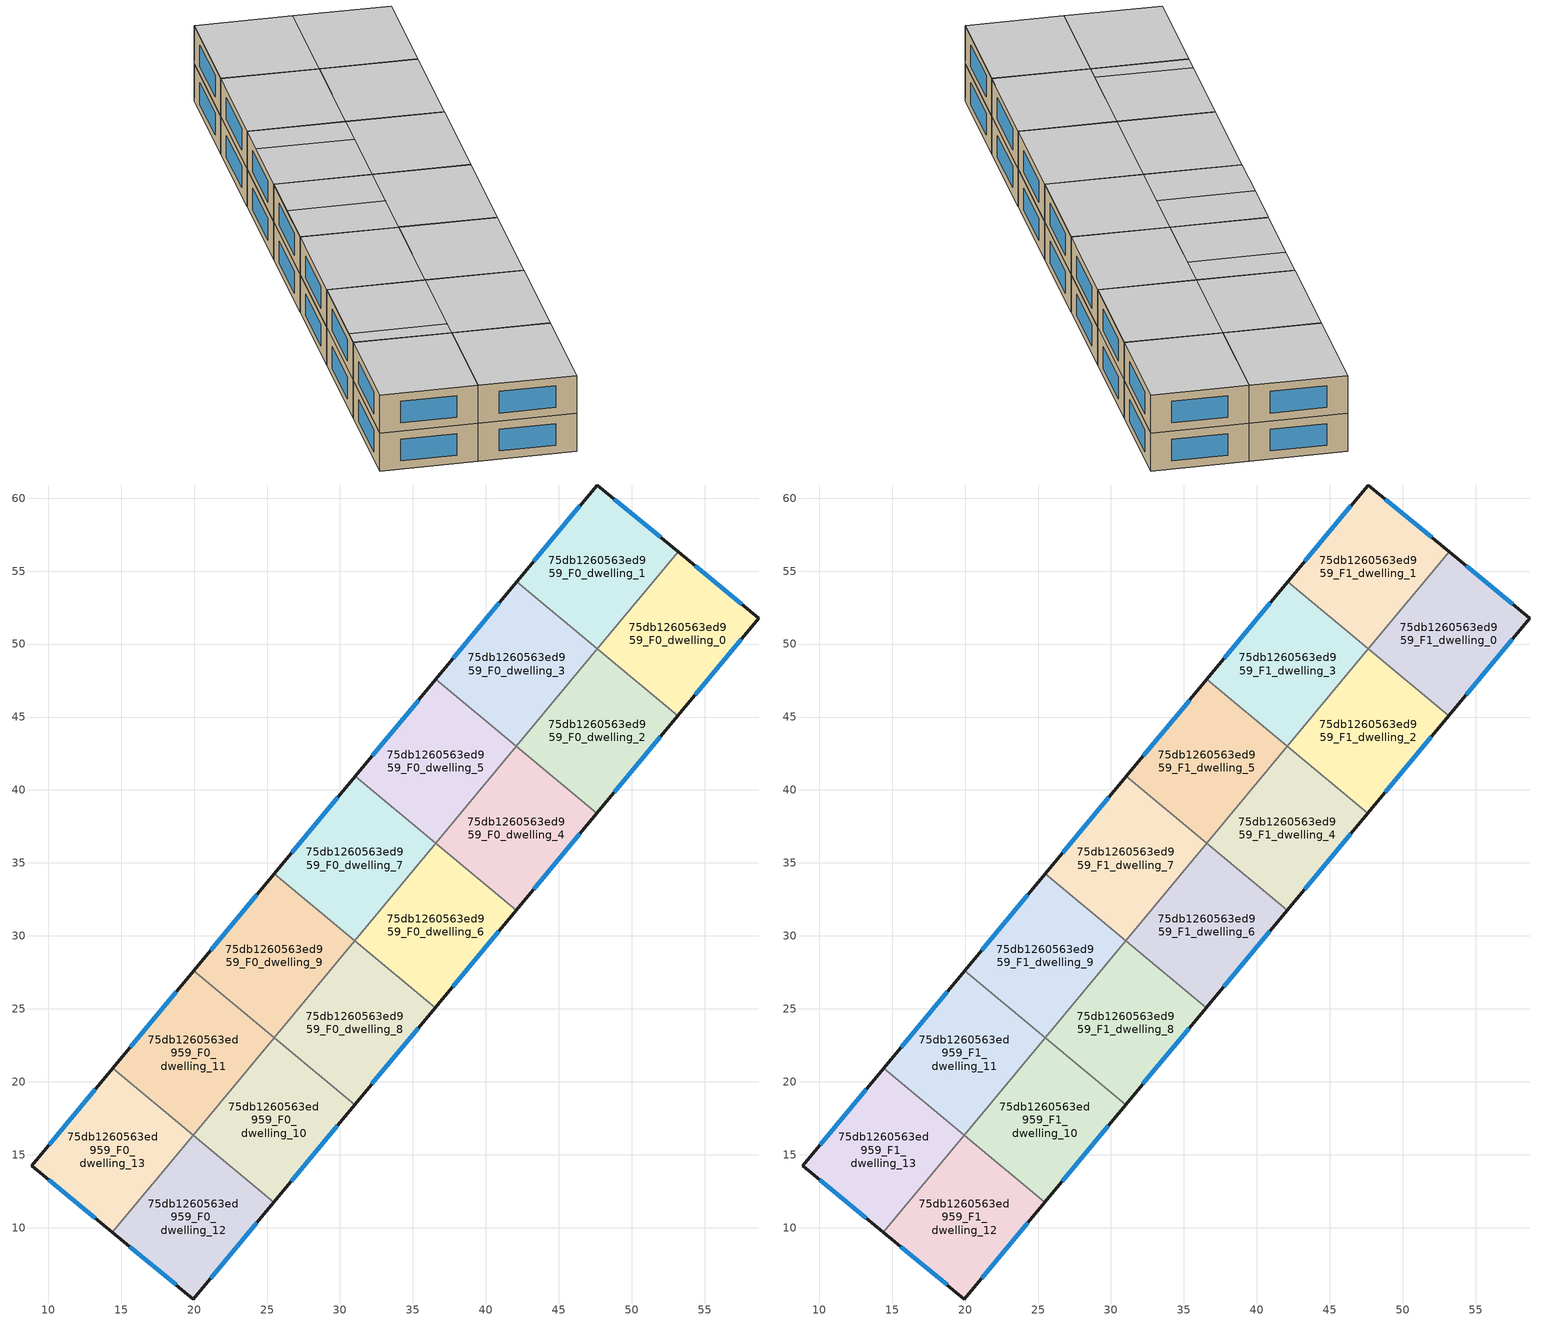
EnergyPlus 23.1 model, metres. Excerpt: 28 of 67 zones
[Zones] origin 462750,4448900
75db1260563ed959_F0_dwelling_0
 floor ground (EU_floor_Construction): 58.71,51.77 53.16,45.08 47.64,49.66 53.18,56.33 z0
 wall outside (EU_wall_Construction): 53.16,45.08 58.71,51.77 53.18,56.33 z0:3
 wall to 75db1260563ed959_F0_dwelling_1 (EU_wall_Construction): 53.18,56.33 47.64,49.66 z0:3
 wall to 75db1260563ed959_F0_dwelling_2 (EU_wall_Construction): 47.64,49.66 53.16,45.08 z0:3
 window (EU_Window_Construction): 57.52,52.74 54.36,55.35 / 54.34,46.51 57.52,50.34 z0.64:2.36
75db1260563ed959_F0_dwelling_1
 floor ground (EU_floor_Construction): 53.18,56.33 47.64,49.66 42.11,54.26 47.63,60.9 z0
 wall outside (EU_wall_Construction): 53.18,56.33 47.63,60.9 42.11,54.26 z0:3
 wall to 75db1260563ed959_F0_dwelling_3 (EU_wall_Construction): 42.11,54.26 47.63,49.67 z0:3
 wall to 75db1260563ed959_F0_dwelling_2 (EU_wall_Construction): 47.63,49.67 47.64,49.66 z0:3
 window (EU_Window_Construction): 51.99,57.31 48.82,59.92 / 46.45,59.48 43.29,55.68 z0.64:2.36
75db1260563ed959_F0_dwelling_10
 floor ground (EU_floor_Construction): 31.01,18.42 25.47,11.75 19.95,16.34 25.48,23.01 z0
 wall outside (EU_wall_Construction): 25.47,11.75 31.01,18.42 z0:3
 wall to 75db1260563ed959_F0_dwelling_11 (EU_wall_Construction): 25.48,23.01 19.95,16.34 z0:3
 wall to 75db1260563ed959_F0_dwelling_8 (EU_wall_Construction): 31.01,18.42 25.48,23.01 z0:3
 wall to 75db1260563ed959_F0_dwelling_12 (EU_wall_Construction): 19.95,16.34 25.47,11.75 z0:3
 window (EU_Window_Construction): 26.66,13.18 29.82,16.99 z0.64:2.36
75db1260563ed959_F0_dwelling_11
 floor ground (EU_floor_Construction): 25.48,23.01 19.95,16.34 14.42,20.93 19.96,27.59 z0
 wall outside (EU_wall_Construction): 19.96,27.59 14.42,20.93 z0:3
 wall to 75db1260563ed959_F0_dwelling_9 (EU_wall_Construction): 25.48,23.01 19.96,27.59 z0:3
 wall to 75db1260563ed959_F0_dwelling_13 (EU_wall_Construction): 14.42,20.93 19.94,16.35 z0:3
 wall to 75db1260563ed959_F0_dwelling_12 (EU_wall_Construction): 19.94,16.35 19.95,16.34 z0:3
 window (EU_Window_Construction): 18.78,26.17 15.61,22.36 z0.64:2.36
75db1260563ed959_F0_dwelling_12
 floor ground (EU_floor_Construction): 25.47,11.75 19.95,5.11 14.4,9.68 19.94,16.35 z0
 wall outside (EU_wall_Construction): 14.4,9.68 19.95,5.11 25.47,11.75 z0:3
 wall to 75db1260563ed959_F0_dwelling_13 (EU_wall_Construction): 19.94,16.35 14.4,9.68 z0:3
 window (EU_Window_Construction): 15.59,8.7 18.76,6.09 / 21.13,6.53 24.29,10.33 z0.64:2.36
75db1260563ed959_F0_dwelling_13
 floor ground (EU_floor_Construction): 19.94,16.35 14.4,9.68 8.87,14.24 14.42,20.93 z0
 wall outside (EU_wall_Construction): 14.42,20.93 8.87,14.24 14.4,9.68 z0:3
 window (EU_Window_Construction): 10.06,13.27 13.22,10.66 / 13.24,19.5 10.06,15.67 z0.64:2.36
75db1260563ed959_F0_dwelling_2
 floor ground (EU_floor_Construction): 53.16,45.08 47.62,38.42 42.1,43 47.63,49.67 z0
 wall outside (EU_wall_Construction): 47.62,38.42 53.16,45.08 z0:3
 wall to 75db1260563ed959_F0_dwelling_3 (EU_wall_Construction): 47.63,49.67 42.1,43 z0:3
 wall to 75db1260563ed959_F0_dwelling_4 (EU_wall_Construction): 42.1,43 47.62,38.42 z0:3
 window (EU_Window_Construction): 48.8,39.84 51.97,43.65 z0.64:2.36
75db1260563ed959_F0_dwelling_3
 floor ground (EU_floor_Construction): 47.63,49.67 42.1,43 36.57,47.59 42.11,54.26 z0
 wall outside (EU_wall_Construction): 42.11,54.26 36.57,47.59 z0:3
 wall to 75db1260563ed959_F0_dwelling_5 (EU_wall_Construction): 36.57,47.59 42.1,43 z0:3
 window (EU_Window_Construction): 40.92,52.83 37.76,49.02 z0.64:2.36
75db1260563ed959_F0_dwelling_4
 floor ground (EU_floor_Construction): 47.62,38.42 42.08,31.75 36.56,36.34 42.09,43 z0
 wall outside (EU_wall_Construction): 42.08,31.75 47.62,38.42 z0:3
 wall to 75db1260563ed959_F0_dwelling_6 (EU_wall_Construction): 36.56,36.34 42.08,31.75 z0:3
 wall to 75db1260563ed959_F0_dwelling_5 (EU_wall_Construction): 42.09,43 36.56,36.34 z0:3
 window (EU_Window_Construction): 43.27,33.18 46.43,36.99 z0.64:2.36
75db1260563ed959_F0_dwelling_5
 floor ground (EU_floor_Construction): 42.09,43 36.56,36.34 31.03,40.93 36.57,47.59 z0
 wall outside (EU_wall_Construction): 36.57,47.59 31.03,40.93 z0:3
 wall to 75db1260563ed959_F0_dwelling_7 (EU_wall_Construction): 31.03,40.93 36.56,36.34 z0:3
 window (EU_Window_Construction): 35.39,46.16 32.22,42.35 z0.64:2.36
75db1260563ed959_F0_dwelling_6
 floor ground (EU_floor_Construction): 42.08,31.75 36.54,25.08 31.02,29.67 36.56,36.34 z0
 wall outside (EU_wall_Construction): 36.54,25.08 42.08,31.75 z0:3
 wall to 75db1260563ed959_F0_dwelling_7 (EU_wall_Construction): 36.56,36.34 31.02,29.67 z0:3
 wall to 75db1260563ed959_F0_dwelling_8 (EU_wall_Construction): 31.02,29.67 36.54,25.08 z0:3
 window (EU_Window_Construction): 37.73,26.51 40.9,30.32 z0.64:2.36
75db1260563ed959_F0_dwelling_7
 floor ground (EU_floor_Construction): 36.56,36.34 31.02,29.67 25.5,34.26 31.03,40.93 z0
 wall outside (EU_wall_Construction): 31.03,40.93 25.5,34.26 z0:3
 wall to 75db1260563ed959_F0_dwelling_9 (EU_wall_Construction): 25.5,34.26 31.02,29.67 z0:3
 window (EU_Window_Construction): 29.85,39.5 26.68,35.69 z0.64:2.36
75db1260563ed959_F0_dwelling_8
 floor ground (EU_floor_Construction): 36.54,25.08 31.01,18.42 25.48,23.01 31.02,29.67 z0
 wall outside (EU_wall_Construction): 31.01,18.42 36.54,25.08 z0:3
 wall to 75db1260563ed959_F0_dwelling_9 (EU_wall_Construction): 31.02,29.67 25.48,23.01 z0:3
 window (EU_Window_Construction): 32.19,19.85 35.36,23.66 z0.64:2.36
75db1260563ed959_F0_dwelling_9
 floor ground (EU_floor_Construction): 31.02,29.67 25.48,23.01 19.96,27.59 25.5,34.26 z0
 wall outside (EU_wall_Construction): 25.5,34.26 19.96,27.59 z0:3
 window (EU_Window_Construction): 24.31,32.83 21.15,29.02 z0.64:2.36
75db1260563ed959_F1_dwelling_0
 floor to 75db1260563ed959_F0_dwelling_0 (EU_floor_Construction): 58.71,51.77 53.16,45.08 47.64,49.66 53.18,56.33 z3
 wall outside (EU_wall_Construction): 53.16,45.08 58.71,51.77 53.18,56.33 z3:6
 wall to 75db1260563ed959_F1_dwelling_1 (EU_wall_Construction): 53.18,56.33 47.64,49.66 z3:6
 wall to 75db1260563ed959_F1_dwelling_2 (EU_wall_Construction): 47.64,49.66 53.16,45.08 z3:6
 window (EU_Window_Construction): 57.52,52.74 54.36,55.35 / 54.34,46.51 57.52,50.34 z3.64:5.36
 ceiling to 75db1260563ed959_F2_dwelling_6 (EU_floor_Construction): 53.16,45.09 58.71,51.77 53.18,56.33 47.65,49.67 z6
 ceiling to 75db1260563ed959_F2_dwelling_7 (EU_floor_Construction): 53.16,45.08 53.16,45.09 47.65,49.67 47.64,49.66 z6
75db1260563ed959_F1_dwelling_1
 floor to 75db1260563ed959_F0_dwelling_1 (EU_floor_Construction): 53.18,56.33 47.64,49.66 42.11,54.26 47.63,60.9 z3
 wall outside (EU_wall_Construction): 53.18,56.33 47.63,60.9 42.11,54.26 z3:6
 wall to 75db1260563ed959_F1_dwelling_3 (EU_wall_Construction): 42.11,54.26 47.63,49.67 z3:6
 wall to 75db1260563ed959_F1_dwelling_2 (EU_wall_Construction): 47.63,49.67 47.64,49.66 z3:6
 window (EU_Window_Construction): 51.99,57.31 48.82,59.92 / 46.45,59.48 43.29,55.68 z3.64:5.36
 ceiling to 75db1260563ed959_F2_dwelling_0 (EU_floor_Construction): 47.63,49.67 53.17,56.34 47.63,60.9 42.11,54.26 z6
 ceiling to 75db1260563ed959_F2_dwelling_6 (EU_floor_Construction): 47.65,49.67 53.18,56.33 53.17,56.34 47.64,49.68 z6
75db1260563ed959_F1_dwelling_10
 floor to 75db1260563ed959_F0_dwelling_10 (EU_floor_Construction): 31.01,18.42 25.47,11.75 19.95,16.34 25.48,23.01 z3
 wall outside (EU_wall_Construction): 25.47,11.75 31.01,18.42 z3:6
 wall to 75db1260563ed959_F1_dwelling_11 (EU_wall_Construction): 25.48,23.01 19.95,16.34 z3:6
 wall to 75db1260563ed959_F1_dwelling_8 (EU_wall_Construction): 31.01,18.42 25.48,23.01 z3:6
 wall to 75db1260563ed959_F1_dwelling_12 (EU_wall_Construction): 19.95,16.34 25.47,11.75 z3:6
 window (EU_Window_Construction): 26.66,13.18 29.82,16.99 z3.64:5.36
 ceiling adiabatic (EU_roof_Construction): 25.48,11.76 31.01,18.42 25.48,23.01 19.96,16.35 z6
 ceiling to 75db1260563ed959_F2_dwelling_12 (EU_floor_Construction): 25.47,11.75 25.48,11.76 19.96,16.35 19.95,16.34 z6
75db1260563ed959_F1_dwelling_11
 floor to 75db1260563ed959_F0_dwelling_11 (EU_floor_Construction): 25.48,23.01 19.95,16.34 14.42,20.93 19.96,27.59 z3
 wall outside (EU_wall_Construction): 19.96,27.59 14.42,20.93 z3:6
 wall to 75db1260563ed959_F1_dwelling_9 (EU_wall_Construction): 25.48,23.01 19.96,27.59 z3:6
 wall to 75db1260563ed959_F1_dwelling_13 (EU_wall_Construction): 14.42,20.93 19.94,16.35 z3:6
 wall to 75db1260563ed959_F1_dwelling_12 (EU_wall_Construction): 19.94,16.35 19.95,16.34 z3:6
 window (EU_Window_Construction): 18.78,26.17 15.61,22.36 z3.64:5.36
 ceiling to 75db1260563ed959_F2_dwelling_4 (EU_floor_Construction): 20.86,17.44 25.48,23.01 19.96,27.59 15.34,22.03 z6
 ceiling to 75db1260563ed959_F2_dwelling_5 (EU_floor_Construction): 19.95,16.34 20.86,17.44 15.34,22.03 14.42,20.93 z6
75db1260563ed959_F1_dwelling_12
 floor to 75db1260563ed959_F0_dwelling_12 (EU_floor_Construction): 25.47,11.75 19.95,5.11 14.4,9.68 19.94,16.35 z3
 wall outside (EU_wall_Construction): 14.4,9.68 19.95,5.11 25.47,11.75 z3:6
 wall to 75db1260563ed959_F1_dwelling_13 (EU_wall_Construction): 19.94,16.35 14.4,9.68 z3:6
 window (EU_Window_Construction): 15.59,8.7 18.76,6.09 / 21.13,6.53 24.29,10.33 z3.64:5.36
 ceiling to 75db1260563ed959_F2_dwelling_12 (EU_floor_Construction): 19.95,5.11 25.47,11.75 19.95,16.34 14.41,9.67 z6
 roof outside (EU_roof_Construction): 14.41,9.67 19.94,16.35 14.4,9.68 z6
75db1260563ed959_F1_dwelling_13
 floor to 75db1260563ed959_F0_dwelling_13 (EU_floor_Construction): 19.94,16.35 14.4,9.68 8.87,14.24 14.42,20.93 z3
 wall outside (EU_wall_Construction): 14.42,20.93 8.87,14.24 14.4,9.68 z3:6
 window (EU_Window_Construction): 10.06,13.27 13.22,10.66 / 13.24,19.5 10.06,15.67 z3.64:5.36
 ceiling to 75db1260563ed959_F2_dwelling_5 (EU_floor_Construction): 14.4,9.68 19.94,16.35 14.42,20.93 8.87,14.24 z6
75db1260563ed959_F1_dwelling_2
 floor to 75db1260563ed959_F0_dwelling_2 (EU_floor_Construction): 53.16,45.08 47.62,38.42 42.1,43 47.63,49.67 z3
 wall outside (EU_wall_Construction): 47.62,38.42 53.16,45.08 z3:6
 wall to 75db1260563ed959_F1_dwelling_3 (EU_wall_Construction): 47.63,49.67 42.1,43 z3:6
 wall to 75db1260563ed959_F1_dwelling_4 (EU_wall_Construction): 42.1,43 47.62,38.42 z3:6
 window (EU_Window_Construction): 48.8,39.84 51.97,43.65 z3.64:5.36
 ceiling to 75db1260563ed959_F2_dwelling_7 (EU_floor_Construction): 47.63,38.43 53.16,45.08 47.63,49.67 42.1,43.01 z6
 ceiling to 75db1260563ed959_F2_dwelling_8 (EU_floor_Construction): 47.62,38.42 47.63,38.43 42.1,43.01 42.1,43 z6
75db1260563ed959_F1_dwelling_3
 floor to 75db1260563ed959_F0_dwelling_3 (EU_floor_Construction): 47.63,49.67 42.1,43 36.57,47.59 42.11,54.26 z3
 wall outside (EU_wall_Construction): 42.11,54.26 36.57,47.59 z3:6
 wall to 75db1260563ed959_F1_dwelling_5 (EU_wall_Construction): 36.57,47.59 42.1,43 z3:6
 window (EU_Window_Construction): 40.92,52.83 37.76,49.02 z3.64:5.36
 ceiling adiabatic (EU_roof_Construction): 42.1,43 47.63,49.67 42.11,54.26 36.57,47.59 z6
75db1260563ed959_F1_dwelling_4
 floor to 75db1260563ed959_F0_dwelling_4 (EU_floor_Construction): 47.62,38.42 42.08,31.75 36.56,36.34 42.09,43 z3
 wall outside (EU_wall_Construction): 42.08,31.75 47.62,38.42 z3:6
 wall to 75db1260563ed959_F1_dwelling_6 (EU_wall_Construction): 36.56,36.34 42.08,31.75 z3:6
 wall to 75db1260563ed959_F1_dwelling_5 (EU_wall_Construction): 42.09,43 36.56,36.34 z3:6
 window (EU_Window_Construction): 43.27,33.18 46.43,36.99 z3.64:5.36
 ceiling to 75db1260563ed959_F2_dwelling_8 (EU_floor_Construction): 42.09,31.76 47.62,38.42 42.09,43 36.57,36.35 z6
 ceiling to 75db1260563ed959_F2_dwelling_9 (EU_floor_Construction): 42.08,31.75 42.09,31.76 36.57,36.35 36.56,36.34 z6
75db1260563ed959_F1_dwelling_5
 floor to 75db1260563ed959_F0_dwelling_5 (EU_floor_Construction): 42.09,43 36.56,36.34 31.03,40.93 36.57,47.59 z3
 wall outside (EU_wall_Construction): 36.57,47.59 31.03,40.93 z3:6
 wall to 75db1260563ed959_F1_dwelling_7 (EU_wall_Construction): 31.03,40.93 36.56,36.34 z3:6
 window (EU_Window_Construction): 35.39,46.16 32.22,42.35 z3.64:5.36
 ceiling to 75db1260563ed959_F2_dwelling_1 (EU_floor_Construction): 40.24,40.77 42.09,43 36.57,47.59 34.72,45.36 z6
 ceiling adiabatic (EU_roof_Construction): 40.24,40.77 34.72,45.36 31.03,40.93 36.56,36.34 42.09,43 z6
75db1260563ed959_F1_dwelling_6
 floor to 75db1260563ed959_F0_dwelling_6 (EU_floor_Construction): 42.08,31.75 36.54,25.08 31.02,29.67 36.56,36.34 z3
 wall outside (EU_wall_Construction): 36.54,25.08 42.08,31.75 z3:6
 wall to 75db1260563ed959_F1_dwelling_7 (EU_wall_Construction): 36.56,36.34 31.02,29.67 z3:6
 wall to 75db1260563ed959_F1_dwelling_8 (EU_wall_Construction): 31.02,29.67 36.54,25.08 z3:6
 window (EU_Window_Construction): 37.73,26.51 40.9,30.32 z3.64:5.36
 ceiling to 75db1260563ed959_F2_dwelling_9 (EU_floor_Construction): 36.55,25.09 42.08,31.75 36.56,36.34 31.03,29.68 z6
 ceiling to 75db1260563ed959_F2_dwelling_10 (EU_floor_Construction): 36.54,25.08 36.55,25.09 31.03,29.68 31.02,29.67 z6
75db1260563ed959_F1_dwelling_7
 floor to 75db1260563ed959_F0_dwelling_7 (EU_floor_Construction): 36.56,36.34 31.02,29.67 25.5,34.26 31.03,40.93 z3
 wall outside (EU_wall_Construction): 31.03,40.93 25.5,34.26 z3:6
 wall to 75db1260563ed959_F1_dwelling_9 (EU_wall_Construction): 25.5,34.26 31.02,29.67 z3:6
 window (EU_Window_Construction): 29.85,39.5 26.68,35.69 z3.64:5.36
 ceiling to 75db1260563ed959_F2_dwelling_2 (EU_floor_Construction): 33.78,33 36.56,36.34 31.04,40.93 28.26,37.58 z6
 ceiling to 75db1260563ed959_F2_dwelling_3 (EU_floor_Construction): 31.02,29.67 33.78,33 28.26,37.58 25.5,34.26 z6
75db1260563ed959_F1_dwelling_8
 floor to 75db1260563ed959_F0_dwelling_8 (EU_floor_Construction): 36.54,25.08 31.01,18.42 25.48,23.01 31.02,29.67 z3
 wall outside (EU_wall_Construction): 31.01,18.42 36.54,25.08 z3:6
 wall to 75db1260563ed959_F1_dwelling_9 (EU_wall_Construction): 31.02,29.67 25.48,23.01 z3:6
 window (EU_Window_Construction): 32.19,19.85 35.36,23.66 z3.64:5.36
 ceiling adiabatic (EU_roof_Construction): 31.01,18.42 36.54,25.08 31.02,29.67 25.48,23.01 z6
75db1260563ed959_F1_dwelling_9
 floor to 75db1260563ed959_F0_dwelling_9 (EU_floor_Construction): 31.02,29.67 25.48,23.01 19.96,27.59 25.5,34.26 z3
 wall outside (EU_wall_Construction): 25.5,34.26 19.96,27.59 z3:6
 window (EU_Window_Construction): 24.31,32.83 21.15,29.02 z3.64:5.36
 ceiling adiabatic (EU_roof_Construction): 25.48,23.01 31.02,29.67 25.5,34.26 19.96,27.59 z6
[Building]
EU S2 Campaign: North Axis=0; Terrain=City; Solar Distribution=FullExterior
[Site:Location]
Yerevan-Zvartnots.Intl.AP: Latitude=40.15; Longitude=44.383; Time Zone=4; Elevation=854
[SizingPeriod:WeatherFileDays]
AnnualSizingPeriod: Begin Month=1; Begin Day of Month=1; End Month=12; End Day of Month=31; Day of Week for Start Day=Monday; Use Weather File Daylight Saving Period=No; Use Weather File Rain and Snow Indicators=No
[MATERIAL]
EU_InternalMass_Material: Roughness=MediumRough; Thickness=0.1; Conductivity=1; Density=1800; Specific Heat=900; Thermal Absorptance=0.9; Solar Absorptance=0.7; Visible Absorptance=0.7
[MATERIAL:NOMASS] Roughness=MediumRough; Thermal Absorptance=0.9; Solar Absorptance=0.7; Visible Absorptance=0.7
Name | Thermal Resistance
EU_wall_NoMass | 1.05043
EU_roof_NoMass | 1.45357
EU_floor_NoMass | 0.478065
[WINDOWMATERIAL:SIMPLEGLAZINGSYSTEM]
EU_Window_SimpleGlazing: UFactor=2.5566; Solar Heat Gain Coefficient=0.75; Visible Transmittance=0.75
[CONSTRUCTION]
EU_wall_Construction: EU_wall_NoMass
EU_roof_Construction: EU_roof_NoMass
EU_floor_Construction: EU_floor_NoMass
EU_Window_Construction: EU_Window_SimpleGlazing
EU_InternalMass_Construction: EU_InternalMass_Material
[ZONE] Type=1; Multiplier=1; Ceiling Height=autocalculate; Floor Area=autocalculate; Part of Total Floor Area=Yes
Name | Volume
75db1260563ed959_F0_dwelling_0; 75db1260563ed959_F1_dwelling_0; 75db1260563ed959_F0_dwelling_13; 75db1260563ed959_F1_dwelling_13 | 186.67
75db1260563ed959_F0_dwelling_1; 75db1260563ed959_F1_dwelling_1; 75db1260563ed959_F0_dwelling_12; 75db1260563ed959_F1_dwelling_12 | 186.661
75db1260563ed959_F0_dwelling_10; 75db1260563ed959_F1_dwelling_10 | 186.664
75db1260563ed959_F0_dwelling_11; 75db1260563ed959_F1_dwelling_11 | 186.663
75db1260563ed959_F0_dwelling_2; 75db1260563ed959_F1_dwelling_2 | 186.646
75db1260563ed959_F0_dwelling_3; 75db1260563ed959_F1_dwelling_3 | 186.666
75db1260563ed959_F0_dwelling_4; 75db1260563ed959_F1_dwelling_4; 75db1260563ed959_F0_dwelling_9; 75db1260563ed959_F1_dwelling_9 | 186.68
75db1260563ed959_F0_dwelling_5; 75db1260563ed959_F1_dwelling_5 | 186.644
75db1260563ed959_F0_dwelling_6; 75db1260563ed959_F1_dwelling_6 | 186.697
75db1260563ed959_F0_dwelling_7; 75db1260563ed959_F1_dwelling_7 | 186.66
75db1260563ed959_F0_dwelling_8; 75db1260563ed959_F1_dwelling_8 | 186.643
[INTERNALMASS] Construction=EU_InternalMass_Construction
Name | Zone or ZoneList | Surface Area
75db1260563ed959_F0_dwelling_0_EU_InternalMass | 75db1260563ed959_F0_dwelling_0 | 62.2244
75db1260563ed959_F0_dwelling_1_EU_InternalMass | 75db1260563ed959_F0_dwelling_1 | 62.2193
75db1260563ed959_F0_dwelling_2_EU_InternalMass | 75db1260563ed959_F0_dwelling_2 | 62.2155
75db1260563ed959_F0_dwelling_3_EU_InternalMass | 75db1260563ed959_F0_dwelling_3 | 62.2222
75db1260563ed959_F0_dwelling_4_EU_InternalMass | 75db1260563ed959_F0_dwelling_4 | 62.2251
75db1260563ed959_F0_dwelling_5_EU_InternalMass | 75db1260563ed959_F0_dwelling_5 | 62.2162
75db1260563ed959_F0_dwelling_6_EU_InternalMass | 75db1260563ed959_F0_dwelling_6 | 62.2339
75db1260563ed959_F0_dwelling_7_EU_InternalMass | 75db1260563ed959_F0_dwelling_7 | 62.2184
75db1260563ed959_F0_dwelling_8_EU_InternalMass | 75db1260563ed959_F0_dwelling_8 | 62.2162
75db1260563ed959_F0_dwelling_9_EU_InternalMass | 75db1260563ed959_F0_dwelling_9 | 62.2251
75db1260563ed959_F0_dwelling_10_EU_InternalMass | 75db1260563ed959_F0_dwelling_10 | 62.2211
75db1260563ed959_F0_dwelling_11_EU_InternalMass | 75db1260563ed959_F0_dwelling_11 | 62.2211
75db1260563ed959_F0_dwelling_12_EU_InternalMass | 75db1260563ed959_F0_dwelling_12 | 62.2193
75db1260563ed959_F0_dwelling_13_EU_InternalMass | 75db1260563ed959_F0_dwelling_13 | 62.2244
75db1260563ed959_F1_dwelling_0_EU_InternalMass | 75db1260563ed959_F1_dwelling_0 | 62.2244
75db1260563ed959_F1_dwelling_1_EU_InternalMass | 75db1260563ed959_F1_dwelling_1 | 62.2193
75db1260563ed959_F1_dwelling_2_EU_InternalMass | 75db1260563ed959_F1_dwelling_2 | 62.2155
75db1260563ed959_F1_dwelling_3_EU_InternalMass | 75db1260563ed959_F1_dwelling_3 | 62.2222
75db1260563ed959_F1_dwelling_4_EU_InternalMass | 75db1260563ed959_F1_dwelling_4 | 62.2251
75db1260563ed959_F1_dwelling_5_EU_InternalMass | 75db1260563ed959_F1_dwelling_5 | 62.2162
75db1260563ed959_F1_dwelling_6_EU_InternalMass | 75db1260563ed959_F1_dwelling_6 | 62.2339
75db1260563ed959_F1_dwelling_7_EU_InternalMass | 75db1260563ed959_F1_dwelling_7 | 62.2184
75db1260563ed959_F1_dwelling_8_EU_InternalMass | 75db1260563ed959_F1_dwelling_8 | 62.2162
75db1260563ed959_F1_dwelling_9_EU_InternalMass | 75db1260563ed959_F1_dwelling_9 | 62.2251
75db1260563ed959_F1_dwelling_10_EU_InternalMass | 75db1260563ed959_F1_dwelling_10 | 62.2211
75db1260563ed959_F1_dwelling_11_EU_InternalMass | 75db1260563ed959_F1_dwelling_11 | 62.2211
75db1260563ed959_F1_dwelling_12_EU_InternalMass | 75db1260563ed959_F1_dwelling_12 | 62.2193
75db1260563ed959_F1_dwelling_13_EU_InternalMass | 75db1260563ed959_F1_dwelling_13 | 62.2244
[OTHEREQUIPMENT] Fuel Type=Electricity; Design Level Calculation Method=Watts/Area; Power per Zone Floor Area=1; Fraction Latent=0; Fraction Radiant=0; Fraction Lost=0; Carbon Dioxide Generation Rate=0; EndUse Subcategory=EU_Step8_InternalGains
Name | Zone or ZoneList or Space or SpaceList | Schedule
EU_Step8_InternalGain_75db1260563ed959_F0_dwelling_0_f000 | 75db1260563ed959_F0_dwelling_0 | EU_Step8_GainSchedule_75db1260563ed959_F0_dwelling_0_f000
EU_Step8_InternalGain_75db1260563ed959_F0_dwelling_1_f000 | 75db1260563ed959_F0_dwelling_1 | EU_Step8_GainSchedule_75db1260563ed959_F0_dwelling_1_f000
EU_Step8_InternalGain_75db1260563ed959_F0_dwelling_2_f000 | 75db1260563ed959_F0_dwelling_2 | EU_Step8_GainSchedule_75db1260563ed959_F0_dwelling_2_f000
EU_Step8_InternalGain_75db1260563ed959_F0_dwelling_3_f000 | 75db1260563ed959_F0_dwelling_3 | EU_Step8_GainSchedule_75db1260563ed959_F0_dwelling_3_f000
EU_Step8_InternalGain_75db1260563ed959_F0_dwelling_4_f000 | 75db1260563ed959_F0_dwelling_4 | EU_Step8_GainSchedule_75db1260563ed959_F0_dwelling_4_f000
EU_Step8_InternalGain_75db1260563ed959_F0_dwelling_5_f000 | 75db1260563ed959_F0_dwelling_5 | EU_Step8_GainSchedule_75db1260563ed959_F0_dwelling_5_f000
EU_Step8_InternalGain_75db1260563ed959_F0_dwelling_6_f000 | 75db1260563ed959_F0_dwelling_6 | EU_Step8_GainSchedule_75db1260563ed959_F0_dwelling_6_f000
EU_Step8_InternalGain_75db1260563ed959_F0_dwelling_7_f000 | 75db1260563ed959_F0_dwelling_7 | EU_Step8_GainSchedule_75db1260563ed959_F0_dwelling_7_f000
EU_Step8_InternalGain_75db1260563ed959_F0_dwelling_8_f000 | 75db1260563ed959_F0_dwelling_8 | EU_Step8_GainSchedule_75db1260563ed959_F0_dwelling_8_f000
EU_Step8_InternalGain_75db1260563ed959_F0_dwelling_9_f000 | 75db1260563ed959_F0_dwelling_9 | EU_Step8_GainSchedule_75db1260563ed959_F0_dwelling_9_f000
EU_Step8_InternalGain_75db1260563ed959_F0_dwelling_10_f000 | 75db1260563ed959_F0_dwelling_10 | EU_Step8_GainSchedule_75db1260563ed959_F0_dwelling_10_f000
EU_Step8_InternalGain_75db1260563ed959_F0_dwelling_11_f000 | 75db1260563ed959_F0_dwelling_11 | EU_Step8_GainSchedule_75db1260563ed959_F0_dwelling_11_f000
EU_Step8_InternalGain_75db1260563ed959_F0_dwelling_12_f000 | 75db1260563ed959_F0_dwelling_12 | EU_Step8_GainSchedule_75db1260563ed959_F0_dwelling_12_f000
EU_Step8_InternalGain_75db1260563ed959_F0_dwelling_13_f000 | 75db1260563ed959_F0_dwelling_13 | EU_Step8_GainSchedule_75db1260563ed959_F0_dwelling_13_f000
EU_Step8_InternalGain_75db1260563ed959_F1_dwelling_0_f000 | 75db1260563ed959_F1_dwelling_0 | EU_Step8_GainSchedule_75db1260563ed959_F1_dwelling_0_f000
EU_Step8_InternalGain_75db1260563ed959_F1_dwelling_1_f000 | 75db1260563ed959_F1_dwelling_1 | EU_Step8_GainSchedule_75db1260563ed959_F1_dwelling_1_f000
EU_Step8_InternalGain_75db1260563ed959_F1_dwelling_2_f000 | 75db1260563ed959_F1_dwelling_2 | EU_Step8_GainSchedule_75db1260563ed959_F1_dwelling_2_f000
EU_Step8_InternalGain_75db1260563ed959_F1_dwelling_3_f000 | 75db1260563ed959_F1_dwelling_3 | EU_Step8_GainSchedule_75db1260563ed959_F1_dwelling_3_f000
EU_Step8_InternalGain_75db1260563ed959_F1_dwelling_4_f000 | 75db1260563ed959_F1_dwelling_4 | EU_Step8_GainSchedule_75db1260563ed959_F1_dwelling_4_f000
EU_Step8_InternalGain_75db1260563ed959_F1_dwelling_5_f000 | 75db1260563ed959_F1_dwelling_5 | EU_Step8_GainSchedule_75db1260563ed959_F1_dwelling_5_f000
EU_Step8_InternalGain_75db1260563ed959_F1_dwelling_6_f000 | 75db1260563ed959_F1_dwelling_6 | EU_Step8_GainSchedule_75db1260563ed959_F1_dwelling_6_f000
EU_Step8_InternalGain_75db1260563ed959_F1_dwelling_7_f000 | 75db1260563ed959_F1_dwelling_7 | EU_Step8_GainSchedule_75db1260563ed959_F1_dwelling_7_f000
EU_Step8_InternalGain_75db1260563ed959_F1_dwelling_8_f000 | 75db1260563ed959_F1_dwelling_8 | EU_Step8_GainSchedule_75db1260563ed959_F1_dwelling_8_f000
EU_Step8_InternalGain_75db1260563ed959_F1_dwelling_9_f000 | 75db1260563ed959_F1_dwelling_9 | EU_Step8_GainSchedule_75db1260563ed959_F1_dwelling_9_f000
EU_Step8_InternalGain_75db1260563ed959_F1_dwelling_10_f000 | 75db1260563ed959_F1_dwelling_10 | EU_Step8_GainSchedule_75db1260563ed959_F1_dwelling_10_f000
EU_Step8_InternalGain_75db1260563ed959_F1_dwelling_11_f000 | 75db1260563ed959_F1_dwelling_11 | EU_Step8_GainSchedule_75db1260563ed959_F1_dwelling_11_f000
EU_Step8_InternalGain_75db1260563ed959_F1_dwelling_12_f000 | 75db1260563ed959_F1_dwelling_12 | EU_Step8_GainSchedule_75db1260563ed959_F1_dwelling_12_f000
EU_Step8_InternalGain_75db1260563ed959_F1_dwelling_13_f000 | 75db1260563ed959_F1_dwelling_13 | EU_Step8_GainSchedule_75db1260563ed959_F1_dwelling_13_f000
[ZONEVENTILATION:DESIGNFLOWRATE] Schedule=EU_AlwaysOn; Design Flow Rate Calculation Method=AirChanges/Hour; Air Changes per Hour=0.557805; Ventilation Type=Natural; Fan Pressure Rise=0; Fan Total Efficiency=1; Constant Term Coefficient=1; Temperature Term Coefficient=0; Velocity Term Coefficient=0; Velocity Squared Term Coefficient=0; Minimum Indoor Temperature=-100; Maximum Indoor Temperature=100; Delta Temperature=-100; Minimum Outdoor Temperature=-100; Maximum Outdoor Temperature=100; Maximum Wind Speed=40
Name | Zone or ZoneList or Space or SpaceList
EU_ConstantAir_75db1260563ed959_F0_dwelling_0 | 75db1260563ed959_F0_dwelling_0
EU_ConstantAir_75db1260563ed959_F0_dwelling_1 | 75db1260563ed959_F0_dwelling_1
EU_ConstantAir_75db1260563ed959_F0_dwelling_2 | 75db1260563ed959_F0_dwelling_2
EU_ConstantAir_75db1260563ed959_F0_dwelling_3 | 75db1260563ed959_F0_dwelling_3
EU_ConstantAir_75db1260563ed959_F0_dwelling_4 | 75db1260563ed959_F0_dwelling_4
EU_ConstantAir_75db1260563ed959_F0_dwelling_5 | 75db1260563ed959_F0_dwelling_5
EU_ConstantAir_75db1260563ed959_F0_dwelling_6 | 75db1260563ed959_F0_dwelling_6
EU_ConstantAir_75db1260563ed959_F0_dwelling_7 | 75db1260563ed959_F0_dwelling_7
EU_ConstantAir_75db1260563ed959_F0_dwelling_8 | 75db1260563ed959_F0_dwelling_8
EU_ConstantAir_75db1260563ed959_F0_dwelling_9 | 75db1260563ed959_F0_dwelling_9
EU_ConstantAir_75db1260563ed959_F0_dwelling_10 | 75db1260563ed959_F0_dwelling_10
EU_ConstantAir_75db1260563ed959_F0_dwelling_11 | 75db1260563ed959_F0_dwelling_11
EU_ConstantAir_75db1260563ed959_F0_dwelling_12 | 75db1260563ed959_F0_dwelling_12
EU_ConstantAir_75db1260563ed959_F0_dwelling_13 | 75db1260563ed959_F0_dwelling_13
EU_ConstantAir_75db1260563ed959_F1_dwelling_0 | 75db1260563ed959_F1_dwelling_0
EU_ConstantAir_75db1260563ed959_F1_dwelling_1 | 75db1260563ed959_F1_dwelling_1
EU_ConstantAir_75db1260563ed959_F1_dwelling_2 | 75db1260563ed959_F1_dwelling_2
EU_ConstantAir_75db1260563ed959_F1_dwelling_3 | 75db1260563ed959_F1_dwelling_3
EU_ConstantAir_75db1260563ed959_F1_dwelling_4 | 75db1260563ed959_F1_dwelling_4
EU_ConstantAir_75db1260563ed959_F1_dwelling_5 | 75db1260563ed959_F1_dwelling_5
EU_ConstantAir_75db1260563ed959_F1_dwelling_6 | 75db1260563ed959_F1_dwelling_6
EU_ConstantAir_75db1260563ed959_F1_dwelling_7 | 75db1260563ed959_F1_dwelling_7
EU_ConstantAir_75db1260563ed959_F1_dwelling_8 | 75db1260563ed959_F1_dwelling_8
EU_ConstantAir_75db1260563ed959_F1_dwelling_9 | 75db1260563ed959_F1_dwelling_9
EU_ConstantAir_75db1260563ed959_F1_dwelling_10 | 75db1260563ed959_F1_dwelling_10
EU_ConstantAir_75db1260563ed959_F1_dwelling_11 | 75db1260563ed959_F1_dwelling_11
EU_ConstantAir_75db1260563ed959_F1_dwelling_12 | 75db1260563ed959_F1_dwelling_12
EU_ConstantAir_75db1260563ed959_F1_dwelling_13 | 75db1260563ed959_F1_dwelling_13
[HVACTEMPLATE:THERMOSTAT] Constant Heating Setpoint=20; Constant Cooling Setpoint=50
EU_HeatOnly_75db1260563ed959_F0_dwelling_0; EU_HeatOnly_75db1260563ed959_F0_dwelling_1; EU_HeatOnly_75db1260563ed959_F0_dwelling_2; EU_HeatOnly_75db1260563ed959_F0_dwelling_3; EU_HeatOnly_75db1260563ed959_F0_dwelling_4; EU_HeatOnly_75db1260563ed959_F0_dwelling_5; EU_HeatOnly_75db1260563ed959_F0_dwelling_6; EU_HeatOnly_75db1260563ed959_F0_dwelling_7; EU_HeatOnly_75db1260563ed959_F0_dwelling_8; EU_HeatOnly_75db1260563ed959_F0_dwelling_9; EU_HeatOnly_75db1260563ed959_F0_dwelling_10; EU_HeatOnly_75db1260563ed959_F0_dwelling_11; EU_HeatOnly_75db1260563ed959_F0_dwelling_12; EU_HeatOnly_75db1260563ed959_F0_dwelling_13; EU_HeatOnly_75db1260563ed959_F1_dwelling_0; EU_HeatOnly_75db1260563ed959_F1_dwelling_1; EU_HeatOnly_75db1260563ed959_F1_dwelling_2; EU_HeatOnly_75db1260563ed959_F1_dwelling_3; EU_HeatOnly_75db1260563ed959_F1_dwelling_4; EU_HeatOnly_75db1260563ed959_F1_dwelling_5; EU_HeatOnly_75db1260563ed959_F1_dwelling_6; EU_HeatOnly_75db1260563ed959_F1_dwelling_7; EU_HeatOnly_75db1260563ed959_F1_dwelling_8; EU_HeatOnly_75db1260563ed959_F1_dwelling_9; EU_HeatOnly_75db1260563ed959_F1_dwelling_10; EU_HeatOnly_75db1260563ed959_F1_dwelling_11; EU_HeatOnly_75db1260563ed959_F1_dwelling_12; EU_HeatOnly_75db1260563ed959_F1_dwelling_13; EU_HeatOnly_75db1260563ed959_F2_dwelling_0; EU_HeatOnly_75db1260563ed959_F2_dwelling_1; EU_HeatOnly_75db1260563ed959_F2_dwelling_2; EU_HeatOnly_75db1260563ed959_F2_dwelling_3; EU_HeatOnly_75db1260563ed959_F2_dwelling_4; EU_HeatOnly_75db1260563ed959_F2_dwelling_5; EU_HeatOnly_75db1260563ed959_F2_dwelling_6; EU_HeatOnly_75db1260563ed959_F2_dwelling_7; EU_HeatOnly_75db1260563ed959_F2_dwelling_8; EU_HeatOnly_75db1260563ed959_F2_dwelling_9; EU_HeatOnly_75db1260563ed959_F2_dwelling_10; EU_HeatOnly_75db1260563ed959_F2_dwelling_11; EU_HeatOnly_75db1260563ed959_F2_dwelling_12; EU_HeatOnly_75db1260563ed959_F3_dwelling_0; EU_HeatOnly_75db1260563ed959_F3_dwelling_1; EU_HeatOnly_75db1260563ed959_F3_dwelling_2; EU_HeatOnly_75db1260563ed959_F3_dwelling_3; EU_HeatOnly_75db1260563ed959_F3_dwelling_4; EU_HeatOnly_75db1260563ed959_F3_dwelling_5; EU_HeatOnly_75db1260563ed959_F3_dwelling_6; EU_HeatOnly_75db1260563ed959_F3_dwelling_7; EU_HeatOnly_75db1260563ed959_F3_dwelling_8; EU_HeatOnly_75db1260563ed959_F3_dwelling_9; EU_HeatOnly_75db1260563ed959_F3_dwelling_10; EU_HeatOnly_75db1260563ed959_F3_dwelling_11; EU_HeatOnly_75db1260563ed959_F3_dwelling_12; EU_HeatOnly_75db1260563ed959_F4_dwelling_0; EU_HeatOnly_75db1260563ed959_F4_dwelling_1; EU_HeatOnly_75db1260563ed959_F4_dwelling_2; EU_HeatOnly_75db1260563ed959_F4_dwelling_3; EU_HeatOnly_75db1260563ed959_F4_dwelling_4; EU_HeatOnly_75db1260563ed959_F4_dwelling_5; EU_HeatOnly_75db1260563ed959_F4_dwelling_6; EU_HeatOnly_75db1260563ed959_F4_dwelling_7; EU_HeatOnly_75db1260563ed959_F4_dwelling_8; EU_HeatOnly_75db1260563ed959_F4_dwelling_9; EU_HeatOnly_75db1260563ed959_F4_dwelling_10; EU_HeatOnly_75db1260563ed959_F4_dwelling_11; EU_HeatOnly_75db1260563ed959_F4_dwelling_12
[HVACTEMPLATE:ZONE:IDEALLOADSAIRSYSTEM] System Availability Schedule=EU_AlwaysOn; Maximum Heating Supply Air Temperature=50; Minimum Cooling Supply Air Temperature=13; Maximum Heating Supply Air Humidity Ratio=0.0156; Minimum Cooling Supply Air Humidity Ratio=0.0077; Heating Limit=NoLimit; Cooling Limit=NoLimit; Heating Availability Schedule=EU_AlwaysOn; Cooling Availability Schedule=EU_CoolingOff; Dehumidification Control Type=ConstantSensibleHeatRatio; Cooling Sensible Heat Ratio=0.7; Dehumidification Setpoint=60; Humidification Control Type=None; Humidification Setpoint=30; Outdoor Air Method=None; Outdoor Air Flow Rate per Person=0.00944; Outdoor Air Flow Rate per Zone Floor Area=0; Outdoor Air Flow Rate per Zone=0; Demand Controlled Ventilation Type=None; Outdoor Air Economizer Type=NoEconomizer; Heat Recovery Type=None; Sensible Heat Recovery Effectiveness=0.7; Latent Heat Recovery Effectiveness=0.65
Name | Template Thermostat
75db1260563ed959_F0_dwelling_0 | EU_HeatOnly_75db1260563ed959_F0_dwelling_0
75db1260563ed959_F0_dwelling_1 | EU_HeatOnly_75db1260563ed959_F0_dwelling_1
75db1260563ed959_F0_dwelling_2 | EU_HeatOnly_75db1260563ed959_F0_dwelling_2
75db1260563ed959_F0_dwelling_3 | EU_HeatOnly_75db1260563ed959_F0_dwelling_3
75db1260563ed959_F0_dwelling_4 | EU_HeatOnly_75db1260563ed959_F0_dwelling_4
75db1260563ed959_F0_dwelling_5 | EU_HeatOnly_75db1260563ed959_F0_dwelling_5
75db1260563ed959_F0_dwelling_6 | EU_HeatOnly_75db1260563ed959_F0_dwelling_6
75db1260563ed959_F0_dwelling_7 | EU_HeatOnly_75db1260563ed959_F0_dwelling_7
75db1260563ed959_F0_dwelling_8 | EU_HeatOnly_75db1260563ed959_F0_dwelling_8
75db1260563ed959_F0_dwelling_9 | EU_HeatOnly_75db1260563ed959_F0_dwelling_9
75db1260563ed959_F0_dwelling_10 | EU_HeatOnly_75db1260563ed959_F0_dwelling_10
75db1260563ed959_F0_dwelling_11 | EU_HeatOnly_75db1260563ed959_F0_dwelling_11
75db1260563ed959_F0_dwelling_12 | EU_HeatOnly_75db1260563ed959_F0_dwelling_12
75db1260563ed959_F0_dwelling_13 | EU_HeatOnly_75db1260563ed959_F0_dwelling_13
75db1260563ed959_F1_dwelling_0 | EU_HeatOnly_75db1260563ed959_F1_dwelling_0
75db1260563ed959_F1_dwelling_1 | EU_HeatOnly_75db1260563ed959_F1_dwelling_1
75db1260563ed959_F1_dwelling_2 | EU_HeatOnly_75db1260563ed959_F1_dwelling_2
75db1260563ed959_F1_dwelling_3 | EU_HeatOnly_75db1260563ed959_F1_dwelling_3
75db1260563ed959_F1_dwelling_4 | EU_HeatOnly_75db1260563ed959_F1_dwelling_4
75db1260563ed959_F1_dwelling_5 | EU_HeatOnly_75db1260563ed959_F1_dwelling_5
75db1260563ed959_F1_dwelling_6 | EU_HeatOnly_75db1260563ed959_F1_dwelling_6
75db1260563ed959_F1_dwelling_7 | EU_HeatOnly_75db1260563ed959_F1_dwelling_7
75db1260563ed959_F1_dwelling_8 | EU_HeatOnly_75db1260563ed959_F1_dwelling_8
75db1260563ed959_F1_dwelling_9 | EU_HeatOnly_75db1260563ed959_F1_dwelling_9
75db1260563ed959_F1_dwelling_10 | EU_HeatOnly_75db1260563ed959_F1_dwelling_10
75db1260563ed959_F1_dwelling_11 | EU_HeatOnly_75db1260563ed959_F1_dwelling_11
75db1260563ed959_F1_dwelling_12 | EU_HeatOnly_75db1260563ed959_F1_dwelling_12
75db1260563ed959_F1_dwelling_13 | EU_HeatOnly_75db1260563ed959_F1_dwelling_13
[SIZING:ZONE] Zone Cooling Design Supply Air Temperature Input Method=SupplyAirTemperature; Zone Cooling Design Supply Air Temperature=13; Zone Heating Design Supply Air Temperature Input Method=SupplyAirTemperature; Zone Heating Design Supply Air Temperature=50; Zone Cooling Design Supply Air Humidity Ratio=0.008; Zone Heating Design Supply Air Humidity Ratio=0.008; Cooling Design Air Flow Method=DesignDay; Cooling Design Air Flow Rate=0; Cooling Minimum Air Flow per Zone Floor Area=0.000762; Cooling Minimum Air Flow=0; Cooling Minimum Air Flow Fraction=0.2; Heating Design Air Flow Method=DesignDay; Heating Design Air Flow Rate=0; Heating Maximum Air Flow per Zone Floor Area=0.002032; Heating Maximum Air Flow=0.141576; Heating Maximum Air Flow Fraction=0.3; Account for Dedicated Outdoor Air System=No; Dedicated Outdoor Air System Control Strategy=NeutralSupplyAir; Dedicated Outdoor Air Low Setpoint Temperature for Design=autosize; Dedicated Outdoor Air High Setpoint Temperature for Design=autosize; Zone Load Sizing Method=Sensible Load Only No Latent Load; Zone Latent Cooling Design Supply Air Humidity Ratio Input Method=HumidityRatioDifference; Zone Cooling Design Supply Air Humidity Ratio Difference=0.005; Zone Latent Heating Design Supply Air Humidity Ratio Input Method=HumidityRatioDifference; Zone Humidification Design Supply Air Humidity Ratio Difference=0.005
75db1260563ed959_F0_dwelling_0; 75db1260563ed959_F0_dwelling_1; 75db1260563ed959_F0_dwelling_2; 75db1260563ed959_F0_dwelling_3; 75db1260563ed959_F0_dwelling_4; 75db1260563ed959_F0_dwelling_5; 75db1260563ed959_F0_dwelling_6; 75db1260563ed959_F0_dwelling_7; 75db1260563ed959_F0_dwelling_8; 75db1260563ed959_F0_dwelling_9; 75db1260563ed959_F0_dwelling_10; 75db1260563ed959_F0_dwelling_11; 75db1260563ed959_F0_dwelling_12; 75db1260563ed959_F0_dwelling_13; 75db1260563ed959_F1_dwelling_0; 75db1260563ed959_F1_dwelling_1; 75db1260563ed959_F1_dwelling_2; 75db1260563ed959_F1_dwelling_3; 75db1260563ed959_F1_dwelling_4; 75db1260563ed959_F1_dwelling_5; 75db1260563ed959_F1_dwelling_6; 75db1260563ed959_F1_dwelling_7; 75db1260563ed959_F1_dwelling_8; 75db1260563ed959_F1_dwelling_9; 75db1260563ed959_F1_dwelling_10; 75db1260563ed959_F1_dwelling_11; 75db1260563ed959_F1_dwelling_12; 75db1260563ed959_F1_dwelling_13
[SCHEDULE:CONSTANT]
Name | Hourly Value
EU_AlwaysOn | 1
EU_CoolingOff | 0
[SCHEDULE:FILE] Column Number=1; Rows to Skip at Top=0; Number of Hours of Data=8760; Column Separator=Comma; Interpolate to Timestep=No; Minutes per Item=60; Adjust Schedule for Daylight Savings=Yes
Name | File
EU_Step8_GainSchedule_75db1260563ed959_F0_dwelling_0_f000 | ../../schedules/75db1260563ed959/75db1260563ed959_F0_dwelling_0_f000_gain.csv
EU_Step8_GainSchedule_75db1260563ed959_F0_dwelling_1_f000 | ../../schedules/75db1260563ed959/75db1260563ed959_F0_dwelling_1_f000_gain.csv
EU_Step8_GainSchedule_75db1260563ed959_F0_dwelling_2_f000 | ../../schedules/75db1260563ed959/75db1260563ed959_F0_dwelling_2_f000_gain.csv
EU_Step8_GainSchedule_75db1260563ed959_F0_dwelling_3_f000 | ../../schedules/75db1260563ed959/75db1260563ed959_F0_dwelling_3_f000_gain.csv
EU_Step8_GainSchedule_75db1260563ed959_F0_dwelling_4_f000 | ../../schedules/75db1260563ed959/75db1260563ed959_F0_dwelling_4_f000_gain.csv
EU_Step8_GainSchedule_75db1260563ed959_F0_dwelling_5_f000 | ../../schedules/75db1260563ed959/75db1260563ed959_F0_dwelling_5_f000_gain.csv
EU_Step8_GainSchedule_75db1260563ed959_F0_dwelling_6_f000 | ../../schedules/75db1260563ed959/75db1260563ed959_F0_dwelling_6_f000_gain.csv
EU_Step8_GainSchedule_75db1260563ed959_F0_dwelling_7_f000 | ../../schedules/75db1260563ed959/75db1260563ed959_F0_dwelling_7_f000_gain.csv
EU_Step8_GainSchedule_75db1260563ed959_F0_dwelling_8_f000 | ../../schedules/75db1260563ed959/75db1260563ed959_F0_dwelling_8_f000_gain.csv
EU_Step8_GainSchedule_75db1260563ed959_F0_dwelling_9_f000 | ../../schedules/75db1260563ed959/75db1260563ed959_F0_dwelling_9_f000_gain.csv
EU_Step8_GainSchedule_75db1260563ed959_F0_dwelling_10_f000 | ../../schedules/75db1260563ed959/75db1260563ed959_F0_dwelling_10_f000_gain.csv
EU_Step8_GainSchedule_75db1260563ed959_F0_dwelling_11_f000 | ../../schedules/75db1260563ed959/75db1260563ed959_F0_dwelling_11_f000_gain.csv
EU_Step8_GainSchedule_75db1260563ed959_F0_dwelling_12_f000 | ../../schedules/75db1260563ed959/75db1260563ed959_F0_dwelling_12_f000_gain.csv
EU_Step8_GainSchedule_75db1260563ed959_F0_dwelling_13_f000 | ../../schedules/75db1260563ed959/75db1260563ed959_F0_dwelling_13_f000_gain.csv
EU_Step8_GainSchedule_75db1260563ed959_F1_dwelling_0_f000 | ../../schedules/75db1260563ed959/75db1260563ed959_F1_dwelling_0_f000_gain.csv
EU_Step8_GainSchedule_75db1260563ed959_F1_dwelling_1_f000 | ../../schedules/75db1260563ed959/75db1260563ed959_F1_dwelling_1_f000_gain.csv
EU_Step8_GainSchedule_75db1260563ed959_F1_dwelling_2_f000 | ../../schedules/75db1260563ed959/75db1260563ed959_F1_dwelling_2_f000_gain.csv
EU_Step8_GainSchedule_75db1260563ed959_F1_dwelling_3_f000 | ../../schedules/75db1260563ed959/75db1260563ed959_F1_dwelling_3_f000_gain.csv
EU_Step8_GainSchedule_75db1260563ed959_F1_dwelling_4_f000 | ../../schedules/75db1260563ed959/75db1260563ed959_F1_dwelling_4_f000_gain.csv
EU_Step8_GainSchedule_75db1260563ed959_F1_dwelling_5_f000 | ../../schedules/75db1260563ed959/75db1260563ed959_F1_dwelling_5_f000_gain.csv
EU_Step8_GainSchedule_75db1260563ed959_F1_dwelling_6_f000 | ../../schedules/75db1260563ed959/75db1260563ed959_F1_dwelling_6_f000_gain.csv
EU_Step8_GainSchedule_75db1260563ed959_F1_dwelling_7_f000 | ../../schedules/75db1260563ed959/75db1260563ed959_F1_dwelling_7_f000_gain.csv
EU_Step8_GainSchedule_75db1260563ed959_F1_dwelling_8_f000 | ../../schedules/75db1260563ed959/75db1260563ed959_F1_dwelling_8_f000_gain.csv
EU_Step8_GainSchedule_75db1260563ed959_F1_dwelling_9_f000 | ../../schedules/75db1260563ed959/75db1260563ed959_F1_dwelling_9_f000_gain.csv
EU_Step8_GainSchedule_75db1260563ed959_F1_dwelling_10_f000 | ../../schedules/75db1260563ed959/75db1260563ed959_F1_dwelling_10_f000_gain.csv
EU_Step8_GainSchedule_75db1260563ed959_F1_dwelling_11_f000 | ../../schedules/75db1260563ed959/75db1260563ed959_F1_dwelling_11_f000_gain.csv
EU_Step8_GainSchedule_75db1260563ed959_F1_dwelling_12_f000 | ../../schedules/75db1260563ed959/75db1260563ed959_F1_dwelling_12_f000_gain.csv
EU_Step8_GainSchedule_75db1260563ed959_F1_dwelling_13_f000 | ../../schedules/75db1260563ed959/75db1260563ed959_F1_dwelling_13_f000_gain.csv
